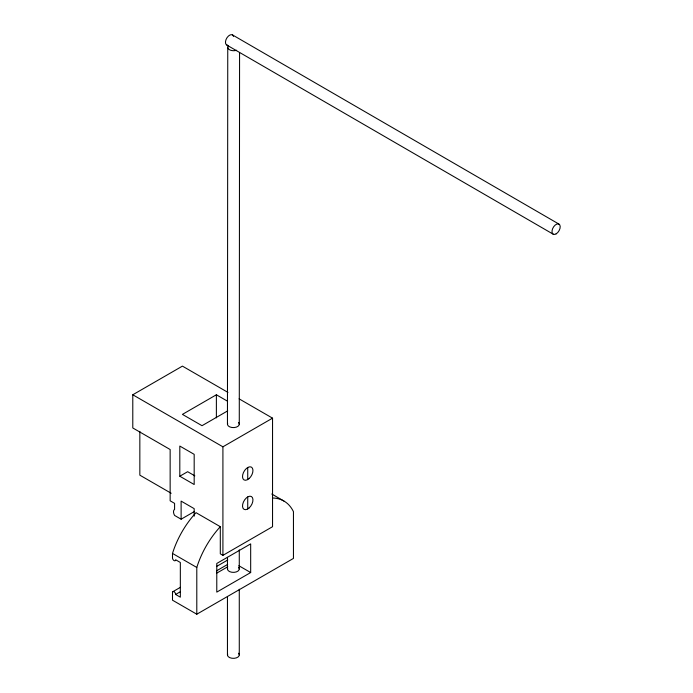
<?xml version="1.0" encoding="UTF-8"?>
<svg xmlns="http://www.w3.org/2000/svg" width="693" height="693" viewBox="0 0 693 693"><rect width="100%" height="100%" fill="white"/><g stroke="black" fill="none" stroke-linecap="round" stroke-linejoin="round"><path stroke-width="1.04" d="M227.451 424.185L227.754 47.297M239.276 424.194L239.57 52.703M194.231 511.633L181.116 519.204L174.584 515.436A5.223 3.015 60 0 1 174.584 509.398L174.584 503.369L170.149 500.805L170.149 449.523L132.787 427.962L132.787 394.776L182.424 366.121L227.954 392.403M227.581 401.238L216.381 394.776L182.424 414.388L202.018 425.693L227.711 410.862M132.787 394.776L222.912 446.812L272.548 418.156L272.548 526.697L222.912 555.353L220.305 553.837L220.305 526.689L196.006 512.664A64.674 37.335 -60 0 0 172.496 553.43L172.496 557.874A2.218 1.282 60 0 0 174.03 560.568A2.218 1.282 60 0 0 175.632 559.771L180.336 562.482L180.336 597.175L175.632 594.455A2.218 1.282 60 0 0 174.064 591.744A2.218 1.282 60 0 0 172.496 592.645L172.496 600.19L196.795 614.215L293.451 558.411L293.451 511.659A64.562 37.275 -60 0 0 272.496 498.007M179.808 476.221L194.179 484.52L194.179 454.348L179.808 446.058L179.808 476.221L187.647 471.699L194.828 475.848M172.955 591.631L180.388 587.343M216.64 566.415L227.789 559.979M175.632 594.455L180.275 591.77M216.528 570.85L227.676 564.405M216.805 573.094L227.798 566.753M250.675 572.548L216.779 592.117L216.779 563.461L250.675 543.892L250.675 572.548L238.782 565.687M239.102 398.847L272.548 418.156M271.76 494.014L283.905 501.03M171.188 493.269L139.839 475.164L139.839 431.367M172.496 553.43L196.795 567.463L196.795 614.215M232.476 34.91L559.008 224.125M226.654 44.967L553.187 234.182M247.73 467.498L247.73 479.565M247.73 496.907L247.73 508.974M239.276 549.861L239.276 568.97M239.276 589.223L239.276 654.937M227.451 557.293L227.451 568.97M227.451 596.76L227.451 654.937M222.912 446.812L222.912 555.353M216.381 394.776L216.381 417.862M194.179 516.19L194.179 508.645L181.116 501.108L181.116 519.204M227.503 45.236A5.813 3.352 -59.9 0 1 227.07 37.621A5.813 3.352 -59.9 0 1 233.532 36.426M238.479 422.487A5.908 3.413 0 0 1 234.139 427.572A5.908 3.413 0 0 1 227.65 423.302M236.616 50.26A5.908 3.413 0 0 1 229.487 49.714A5.908 3.413 0 0 1 228.543 45.591M196.795 567.463A64.674 37.335 -60 0 1 220.305 526.689M238.479 567.264A5.908 3.413 0 0 1 234.139 572.349A5.908 3.413 0 0 1 227.65 568.087M238.479 653.23A5.908 3.413 0 0 1 234.139 658.324A5.908 3.413 0 0 1 227.65 654.053M556.098 233.896A5.813 3.352 -59.9 0 0 559.667 224.731A5.813 3.352 -59.9 0 0 552.546 228.837A5.813 3.352 -59.9 0 0 556.098 233.896M249.082 507.986A7.389 4.262 -60 0 0 251.429 496.543A7.389 4.262 -60 0 0 242.689 504.296A7.389 4.262 -60 0 0 249.082 507.986M249.082 478.577A7.389 4.262 -60 0 0 251.429 467.134A7.389 4.262 -60 0 0 242.689 474.887A7.389 4.262 -60 0 0 249.082 478.577"/></g></svg>
